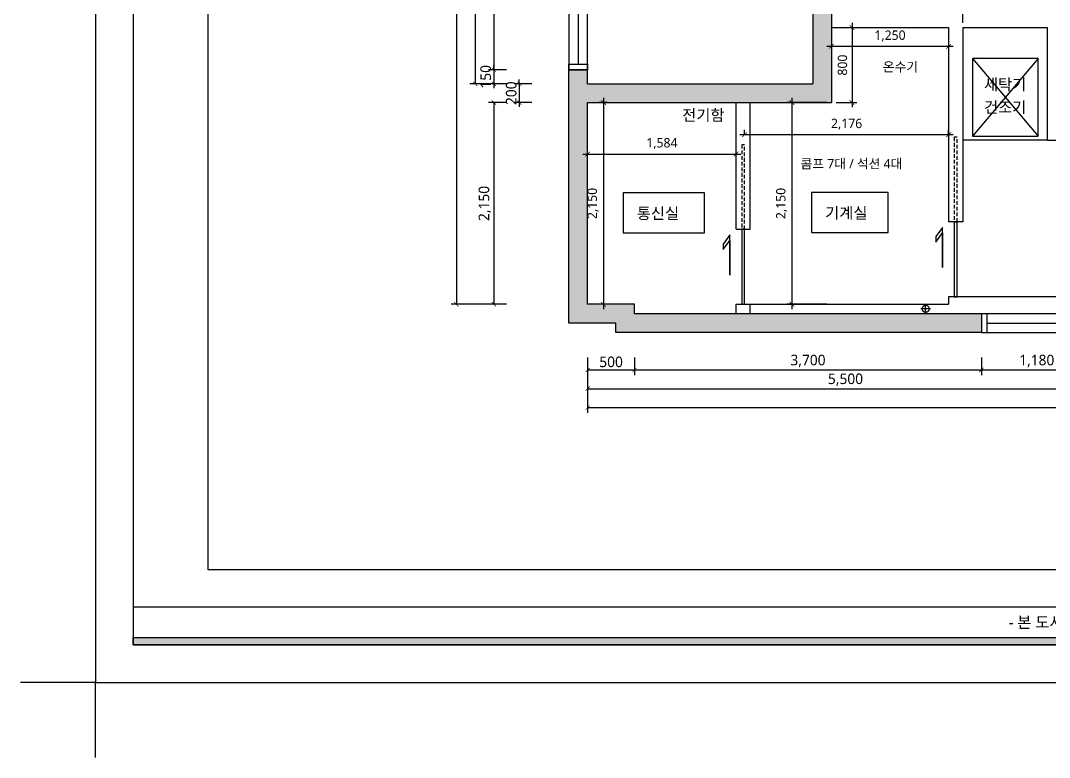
# Model space of a CAD drawing. Header units: metres. Extents: x 11578468 to 47831421, y -58341524 to -14256839.
# Drawn here: x 23738034 to 23749007, y -29080790 to -29072936 of the extents above; entities that cross this region are included whole.
import ezdxf
from ezdxf.enums import TextEntityAlignment as Align

# ---------------------------------------------------------------- set-up
doc = ezdxf.new("R2010")
doc.units = ezdxf.units.M
doc.header["$LTSCALE"] = 50
doc.header["$MEASUREMENT"] = 0
doc.linetypes.add('DH-HID2', pattern=[1.2, 0.8, -0.4])
doc.layers.get('0').update_dxf_attribs({"linetype": 'CONTINUOUS'})
doc.layers.get('DEFPOINTS').update_dxf_attribs({"linetype": 'CONTINUOUS'})
for name, color, linetype in [('03-TEXT', 3, 'CONTINUOUS'), ('3.기호.계단선', 30, 'CONTINUOUS'), ('CO-DOOR', 8, 'CONTINUOUS'), ('FORM(YOURNAME)-1', 1, 'CONTINUOUS'), ('FORM(YOURNAME)-11', 1, 'CONTINUOUS'), ('TEX', 7, 'CONTINUOUS'), ('wall', 3, 'CONTINUOUS'), ('WIN', 4, 'CONTINUOUS'), ('家具', 251, 'CONTINUOUS')]:
    doc.layers.add(name, color=color, linetype=linetype)
for name, color, linetype, lineweight in [('DIM', 7, 'CONTINUOUS', 15), ('ha', 8, 'CONTINUOUS', 5), ('wall2', 3, 'CONTINUOUS', 25)]:
    doc.layers.add(name, color=color, linetype=linetype, lineweight=lineweight)
doc.styles.add('HY 울릉도 L', font='malgun.ttf')
doc.styles.add('JT1', font='malgun.ttf')
doc.styles.add('N 맑은고딕', font='malgun.ttf')
doc.styles.add('YOURNAME', font='malgun.ttf')
doc.styles.add('맑은 고딕', font='malgun.ttf')
doc.dimstyles.new('JJ IN 45', dxfattribs={"dimscale": 45, "dimtxt": 2.5, "dimasz": 1, "dimexe": 1.25, "dimexo": 1.5, "dimtad": 1, "dimdec": 6, "dimlunit": 6, "dimtxsty": 'N 맑은고딕', "dimblk": 'ARCHTICK', "dimcen": 2.5, "dimclrd": 256, "dimclre": 256, "dimclrt": 256, "dimadec": 0, "dimazin": 0, "dimtfac": 1, "dimtdec": 6, "dimtix": 1, "dimtmove": 0, "dimatfit": 3, "dimldrblk": 'ARCHTICK', "dimfxl": 1, "dimarcsym": 0})
doc.dimstyles.new('사본 50', dxfattribs={"dimscale": 50, "dimtxt": 2, "dimasz": 1, "dimexe": 1, "dimexo": 1, "dimgap": 1, "dimtad": 1, "dimdec": 0, "dimrnd": 0.05, "dimdsep": 46, "dimlunit": 6, "dimtxsty": 'HY 울릉도 L', "dimblk": 'ARCHTICK', "dimcen": 2.5, "dimdle": 1, "dimclrd": 133, "dimclre": 133, "dimclrt": 30, "dimadec": 0, "dimazin": 0, "dimtfac": 1, "dimtdec": 0, "dimtix": 1, "dimtmove": 2, "dimatfit": 3, "dimldrblk": 'ARCHTICK', "dimfxl": 1, "dimlwd": -1, "dimlwe": -1, "dimarcsym": 0})

# ---------------------------------------------------------------- blocks, each defined once
blk = doc.blocks.new('*U356')
at = {"layer": 'WIN', "linetype": 'Continuous'}
blk.add_line((60, 100), (1120, 100), dxfattribs=at)
for points in [[(0, 0), (1180, 0), (1180, 200), (0, 200)], [(0, 0), (60, 0), (60, 200), (0, 200)], [(1180, 0), (1120, 0), (1120, 200), (1180, 200)]]:
    blk.add_lwpolyline(points, close=True, dxfattribs=at)
blk = doc.blocks.new('*U1961')
at = {"layer": 'WIN', "linetype": 'Continuous'}
blk.add_line((60, 100), (1740, 100), dxfattribs=at)
for points in [[(0, 0), (1800, 0), (1800, 200), (0, 200)], [(0, 0), (60, 0), (60, 200), (0, 200)], [(1800, 0), (1740, 0), (1740, 200), (1800, 200)]]:
    blk.add_lwpolyline(points, close=True, dxfattribs=at)
blk = doc.blocks.new('_ArchTick')
at = {"color": 0, "linetype": 'ByBlock', "const_width": 0.15}
blk.add_lwpolyline([(-0.5, -0.5), (0.5, 0.5)], dxfattribs=at)
blk = doc.blocks.new('*D366')
at = {"layer": 'DEFPOINTS', "color": 0, "transparency": 16777216}
for p in [(23725352, -29144857), (23725852, -29144857), (23725852, -29145057)]:
    blk.add_point(p, dxfattribs=at)
at = {"layer": 'DIM', "lineweight": -2, "transparency": 16777216}
for p, q in [((23725352, -29144924), (23725352, -29145113)), ((23725852, -29144924), (23725852, -29145113)), ((23725352, -29145057), (23725852, -29145057))]:
    blk.add_line(p, q, dxfattribs=at)
at = {"layer": 'DIM', "lineweight": -2, "transparency": 16777216, "xscale": 45, "yscale": 45, "zscale": 45, "rotation": 180}
blk.add_blockref('_ArchTick', (23725352, -29145057), dxfattribs=at)
at = {"layer": 'DIM', "lineweight": -2, "transparency": 16777216, "xscale": 45, "yscale": 45, "zscale": 45}
blk.add_blockref('_ArchTick', (23725852, -29145057), dxfattribs=at)
at = {"layer": 'DIM', "transparency": 16777216, "insert": (23725602, -29144971), "char_height": 112.5, "attachment_point": 5, "style": 'N 맑은고딕'}
blk.add_mtext('500', dxfattribs=at)
blk = doc.blocks.new('*D367')
at = {"layer": 'DEFPOINTS', "color": 0, "transparency": 16777216}
for p in [(23725852, -29144857), (23729552, -29144857), (23729552, -29145057)]:
    blk.add_point(p, dxfattribs=at)
at = {"layer": 'DIM', "lineweight": -2, "transparency": 16777216}
for p, q in [((23725852, -29144924), (23725852, -29145113)), ((23729552, -29144924), (23729552, -29145113)), ((23725852, -29145057), (23729552, -29145057))]:
    blk.add_line(p, q, dxfattribs=at)
at = {"layer": 'DIM', "lineweight": -2, "transparency": 16777216, "xscale": 45, "yscale": 45, "zscale": 45, "rotation": 180}
blk.add_blockref('_ArchTick', (23725852, -29145057), dxfattribs=at)
at = {"layer": 'DIM', "lineweight": -2, "transparency": 16777216, "xscale": 45, "yscale": 45, "zscale": 45}
blk.add_blockref('_ArchTick', (23729552, -29145057), dxfattribs=at)
at = {"layer": 'DIM', "transparency": 16777216, "insert": (23727702, -29144961), "char_height": 112.5, "attachment_point": 5, "style": 'N 맑은고딕'}
blk.add_mtext('3,700', dxfattribs=at)
blk = doc.blocks.new('*D368')
at = {"layer": 'DEFPOINTS', "color": 0, "transparency": 16777216}
for p in [(23729552, -29144857), (23730732, -29144857), (23730732, -29145057)]:
    blk.add_point(p, dxfattribs=at)
at = {"layer": 'DIM', "lineweight": -2, "transparency": 16777216}
for p, q in [((23729552, -29144924), (23729552, -29145113)), ((23730732, -29144924), (23730732, -29145113)), ((23729552, -29145057), (23730732, -29145057))]:
    blk.add_line(p, q, dxfattribs=at)
at = {"layer": 'DIM', "lineweight": -2, "transparency": 16777216, "xscale": 45, "yscale": 45, "zscale": 45, "rotation": 180}
blk.add_blockref('_ArchTick', (23729552, -29145057), dxfattribs=at)
at = {"layer": 'DIM', "lineweight": -2, "transparency": 16777216, "xscale": 45, "yscale": 45, "zscale": 45}
blk.add_blockref('_ArchTick', (23730732, -29145057), dxfattribs=at)
at = {"layer": 'DIM', "transparency": 16777216, "insert": (23730142, -29144961), "char_height": 112.5, "attachment_point": 5, "style": 'N 맑은고딕'}
blk.add_mtext('1,180', dxfattribs=at)
blk = doc.blocks.new('*D380')
at = {"layer": 'DEFPOINTS', "color": 0, "transparency": 16777216}
for p in [(23725352, -29144857), (23730852, -29144857), (23730852, -29145257)]:
    blk.add_point(p, dxfattribs=at)
at = {"layer": 'DIM', "lineweight": -2, "transparency": 16777216}
for p, q in [((23725352, -29144924), (23725352, -29145313)), ((23730852, -29144924), (23730852, -29145313)), ((23725352, -29145257), (23730852, -29145257))]:
    blk.add_line(p, q, dxfattribs=at)
at = {"layer": 'DIM', "lineweight": -2, "transparency": 16777216, "xscale": 45, "yscale": 45, "zscale": 45, "rotation": 180}
blk.add_blockref('_ArchTick', (23725352, -29145257), dxfattribs=at)
at = {"layer": 'DIM', "lineweight": -2, "transparency": 16777216, "xscale": 45, "yscale": 45, "zscale": 45}
blk.add_blockref('_ArchTick', (23730852, -29145257), dxfattribs=at)
at = {"layer": 'DIM', "transparency": 16777216, "insert": (23728102, -29145161), "char_height": 112.5, "attachment_point": 5, "style": 'N 맑은고딕'}
blk.add_mtext('5,500', dxfattribs=at)
blk = doc.blocks.new('*D384')
at = {"layer": 'DEFPOINTS', "color": 0, "transparency": 16777216}
for p in [(23725352, -29144857), (23745702, -29144857), (23745702, -29145457)]:
    blk.add_point(p, dxfattribs=at)
at = {"layer": 'DIM', "lineweight": -2, "transparency": 16777216}
for p, q in [((23725352, -29144924), (23725352, -29145513)), ((23745702, -29144924), (23745702, -29145513)), ((23725352, -29145457), (23745702, -29145457))]:
    blk.add_line(p, q, dxfattribs=at)
at = {"layer": 'DIM', "lineweight": -2, "transparency": 16777216, "xscale": 45, "yscale": 45, "zscale": 45, "rotation": 180}
blk.add_blockref('_ArchTick', (23725352, -29145457), dxfattribs=at)
at = {"layer": 'DIM', "lineweight": -2, "transparency": 16777216, "xscale": 45, "yscale": 45, "zscale": 45}
blk.add_blockref('_ArchTick', (23745702, -29145457), dxfattribs=at)
at = {"layer": 'DIM', "transparency": 16777216, "insert": (23735527, -29145361), "char_height": 112.5, "attachment_point": 5, "style": 'N 맑은고딕'}
blk.add_mtext('20,350', dxfattribs=at)
blk = doc.blocks.new('*D415')
at = {"layer": 'DEFPOINTS', "color": 0, "transparency": 16777216}
for p in [(23724552, -29140057), (23724352, -29141857), (23724552, -29141857)]:
    blk.add_point(p, dxfattribs=at)
at = {"layer": 'DIM', "lineweight": -2, "transparency": 16777216}
for p, q in [((23724485, -29140057), (23724296, -29140057)), ((23724352, -29140057), (23724352, -29141857)), ((23724485, -29141857), (23724296, -29141857))]:
    blk.add_line(p, q, dxfattribs=at)
at = {"layer": 'DIM', "lineweight": -2, "transparency": 16777216, "xscale": 45, "yscale": 45, "zscale": 45}
for p, rotation in [((23724352, -29140057), 90), ((23724352, -29141857), 270)]:
    blk.add_blockref('_ArchTick', p, dxfattribs=dict(at, rotation=rotation))
at = {"layer": 'DIM', "transparency": 16777216, "insert": (23724256, -29140957), "char_height": 112.5, "attachment_point": 5, "rotation": 90, "style": 'N 맑은고딕'}
blk.add_mtext('1,800', dxfattribs=at)
blk = doc.blocks.new('*D416')
at = {"layer": 'DEFPOINTS', "color": 0, "transparency": 16777216}
for p in [(23724552, -29141857), (23724352, -29142007), (23724552, -29142007)]:
    blk.add_point(p, dxfattribs=at)
at = {"layer": 'DIM', "lineweight": -2, "transparency": 16777216}
for p, q in [((23724352, -29141857), (23724352, -29141812)), ((23724485, -29141857), (23724296, -29141857)), ((23724352, -29141857), (23724352, -29142007)), ((23724485, -29142007), (23724296, -29142007)), ((23724352, -29142007), (23724352, -29142052))]:
    blk.add_line(p, q, dxfattribs=at)
at = {"layer": 'DIM', "lineweight": -2, "transparency": 16777216, "xscale": 45, "yscale": 45, "zscale": 45}
for p, rotation in [((23724352, -29141857), 270), ((23724352, -29142007), 90)]:
    blk.add_blockref('_ArchTick', p, dxfattribs=dict(at, rotation=rotation))
at = {"layer": 'DIM', "transparency": 16777216, "insert": (23724265, -29141932), "char_height": 112.5, "attachment_point": 5, "rotation": 90, "style": 'N 맑은고딕'}
blk.add_mtext('150', dxfattribs=at)
blk = doc.blocks.new('*D417')
at = {"layer": 'DEFPOINTS', "color": 0, "transparency": 16777216}
for p in [(23724823, -29142007), (23724623, -29142207), (23724823, -29142207)]:
    blk.add_point(p, dxfattribs=at)
at = {"layer": 'DIM', "lineweight": -2, "transparency": 16777216}
for p, q in [((23724755, -29142007), (23724567, -29142007)), ((23724623, -29142007), (23724623, -29141962)), ((23724623, -29142007), (23724623, -29142207)), ((23724755, -29142207), (23724567, -29142207)), ((23724623, -29142207), (23724623, -29142252))]:
    blk.add_line(p, q, dxfattribs=at)
at = {"layer": 'DIM', "lineweight": -2, "transparency": 16777216, "xscale": 45, "yscale": 45, "zscale": 45}
for p, rotation in [((23724623, -29142007), 270), ((23724623, -29142207), 90)]:
    blk.add_blockref('_ArchTick', p, dxfattribs=dict(at, rotation=rotation))
at = {"layer": 'DIM', "transparency": 16777216, "insert": (23724537, -29142107), "char_height": 112.5, "attachment_point": 5, "rotation": 90, "style": 'N 맑은고딕'}
blk.add_mtext('200', dxfattribs=at)
blk = doc.blocks.new('*D418')
at = {"layer": 'DEFPOINTS', "color": 0, "transparency": 16777216}
for p in [(23724552, -29142207), (23724352, -29144357), (23724552, -29144357)]:
    blk.add_point(p, dxfattribs=at)
at = {"layer": 'DIM', "lineweight": -2, "transparency": 16777216}
for p, q in [((23724485, -29142207), (23724296, -29142207)), ((23724352, -29142207), (23724352, -29144357)), ((23724485, -29144357), (23724296, -29144357))]:
    blk.add_line(p, q, dxfattribs=at)
at = {"layer": 'DIM', "lineweight": -2, "transparency": 16777216, "xscale": 45, "yscale": 45, "zscale": 45}
for p, rotation in [((23724352, -29142207), 90), ((23724352, -29144357), 270)]:
    blk.add_blockref('_ArchTick', p, dxfattribs=dict(at, rotation=rotation))
at = {"layer": 'DIM', "transparency": 16777216, "insert": (23724256, -29143282), "char_height": 112.5, "attachment_point": 5, "rotation": 90, "style": 'N 맑은고딕'}
blk.add_mtext('2,150', dxfattribs=at)
blk = doc.blocks.new('*D421')
at = {"layer": 'DEFPOINTS', "color": 0, "transparency": 16777216}
for p in [(23724548, -29139837), (23724152, -29142007), (23724552, -29142007)]:
    blk.add_point(p, dxfattribs=at)
at = {"layer": 'DIM', "lineweight": -2, "transparency": 16777216}
for p, q in [((23724480, -29139837), (23724096, -29139837)), ((23724152, -29139837), (23724152, -29142007)), ((23724485, -29142007), (23724096, -29142007))]:
    blk.add_line(p, q, dxfattribs=at)
at = {"layer": 'DIM', "lineweight": -2, "transparency": 16777216, "xscale": 45, "yscale": 45, "zscale": 45}
for p, rotation in [((23724152, -29139837), 90), ((23724152, -29142007), 270)]:
    blk.add_blockref('_ArchTick', p, dxfattribs=dict(at, rotation=rotation))
at = {"layer": 'DIM', "transparency": 16777216, "insert": (23724056, -29140922), "char_height": 112.5, "attachment_point": 5, "rotation": 90, "style": 'N 맑은고딕'}
blk.add_mtext('2,170', dxfattribs=at)
blk = doc.blocks.new('*D422')
at = {"layer": 'DEFPOINTS', "color": 0, "transparency": 16777216}
for p in [(23724534, -29133957), (23723952, -29144357), (23724552, -29144357)]:
    blk.add_point(p, dxfattribs=at)
at = {"layer": 'DIM', "lineweight": -2, "transparency": 16777216}
for p, q in [((23724466, -29133957), (23723896, -29133957)), ((23723952, -29133957), (23723952, -29144357)), ((23724485, -29144357), (23723896, -29144357))]:
    blk.add_line(p, q, dxfattribs=at)
at = {"layer": 'DIM', "lineweight": -2, "transparency": 16777216, "xscale": 45, "yscale": 45, "zscale": 45}
for p, rotation in [((23723952, -29133957), 90), ((23723952, -29144357), 270)]:
    blk.add_blockref('_ArchTick', p, dxfattribs=dict(at, rotation=rotation))
at = {"layer": 'DIM', "transparency": 16777216, "insert": (23723856, -29139157), "char_height": 112.5, "attachment_point": 5, "rotation": 90, "style": 'N 맑은고딕'}
blk.add_mtext('10,400', dxfattribs=at)
blk = doc.blocks.new('FORM-ELEVATION')
at = {"layer": 'FORM(YOURNAME)-11'}
h = blk.add_hatch(color=256, dxfattribs=at)
h.dxf.hatch_style = 1
h.paths.add_polyline_path([(-10309, 35708), (71691, 35708), (71691, 35508), (-10309, 35508)])
h.paths.add_polyline_path([(-10309, -21492), (71691, -21492), (71691, -21692), (-10309, -21692)])
at = {"layer": 'DEFPOINTS', "color": 158}
blk.add_line((62481, -20692), (-10309, -20692), dxfattribs=at)
blk.add_lwpolyline([(-10309, -21692), (71691, -21692), (71691, 35708), (-10309, 35708)], close=True, dxfattribs=at)
at = {"layer": 'DEFPOINTS'}
blk.add_lwpolyline([(-8309, 33708), (61071, 33708), (61071, -19692), (-8309, -19692)], close=True, dxfattribs=at)
at = {"layer": 'DEFPOINTS', "color": 1}
blk.add_lwpolyline([(-11309, -24692), (-11309, -22692), (-13309, -22692)], dxfattribs=at)
at = {"layer": 'FORM(YOURNAME)-11', "color": 250}
blk.add_lwpolyline([(-11309, -22692), (72691, -22692), (72691, 36708), (-11309, 36708)], close=True, dxfattribs=at)
at = {"layer": 'FORM(YOURNAME)-11'}
blk.add_lwpolyline([(-10309, -21492), (71691, -21492), (71691, -21692), (-10309, -21692)], close=True, dxfattribs=at)
at = {"layer": 'FORM(YOURNAME)-11', "color": 1, "style": 'YOURNAME'}
blk.add_text("- 본 도서는 어떠한 경우에도 무단으로 도용할 수 없으며 도용시 '지적재산권' 보호에 관한 법률에 의거, 법적 분쟁이 발생합니다.  또한 본 도서에 관한 모든 저작권은 당사에 있습니다. -", height=300, dxfattribs=at).set_placement((28146, -21092), align=Align.MIDDLE_CENTER)
at = {"layer": 'FORM(YOURNAME)-11', "color": 3, "style": 'YOURNAME'}
for tag, height, p in [('1', 451, (71041, -1219)), ('2', 451, (71041, -1863)), ('3', 451, (71041, -3150)), ('4', 451, (71041, -5081)), ('5', 515, (71041, -7398)), ('6', 515, (71041, -9650)), ('7', 515, (71041, -11903)), ('8', 515, (71041, -14155)), ('9', 515, (71041, -16408)), ('10', 515, (66791, -18596)), ('11', 515, (71041, -18660)), ('12', 515, (66791, -20848)), ('13', 515, (71041, -20848))]:
    blk.add_attdef(tag, text='', height=height, dxfattribs=at).set_placement(p, align=Align.MIDDLE_RIGHT)
blk = doc.blocks.new('*D583')
at = {"layer": '3.기호.계단선', "color": 133, "ltscale": 10, "transparency": 16777216}
for p, q in [((23745756, -29074142), (23745756, -29074101)), ((23747932, -29074142), (23747932, -29074101)), ((23745706, -29074151), (23747982, -29074151))]:
    blk.add_line(p, q, dxfattribs=at)
at = {"layer": 'DEFPOINTS', "color": 0, "ltscale": 10, "transparency": 16777216}
for p in [(23745756, -29074192), (23747932, -29074151), (23747932, -29074192)]:
    blk.add_point(p, dxfattribs=at)
at = {"layer": '3.기호.계단선', "color": 133, "ltscale": 10, "transparency": 16777216, "xscale": 50, "yscale": 50, "zscale": 50, "rotation": 180}
blk.add_blockref('_ArchTick', (23745756, -29074151), dxfattribs=at)
at = {"layer": '3.기호.계단선', "color": 133, "ltscale": 10, "transparency": 16777216, "xscale": 50, "yscale": 50, "zscale": 50}
blk.add_blockref('_ArchTick', (23747932, -29074151), dxfattribs=at)
at = {"layer": '3.기호.계단선', "color": 30, "ltscale": 10, "transparency": 16777216, "insert": (23746844, -29074041), "char_height": 100, "attachment_point": 5, "style": 'HY 울릉도 L'}
blk.add_mtext('2,176', dxfattribs=at)
blk = doc.blocks.new('*D584')
at = {"layer": '3.기호.계단선', "color": 133, "ltscale": 10, "transparency": 16777216}
for p, q in [((23746261, -29073760), (23746261, -29076010)), ((23746632, -29073810), (23746211, -29073810)), ((23746632, -29075960), (23746211, -29075960))]:
    blk.add_line(p, q, dxfattribs=at)
at = {"layer": 'DEFPOINTS', "color": 0, "ltscale": 10, "transparency": 16777216}
for p in [(23746682, -29073810), (23746261, -29075960), (23746682, -29075960)]:
    blk.add_point(p, dxfattribs=at)
at = {"layer": '3.기호.계단선', "color": 133, "ltscale": 10, "transparency": 16777216, "xscale": 50, "yscale": 50, "zscale": 50}
for p, rotation in [((23746261, -29073810), 90), ((23746261, -29075960), 270)]:
    blk.add_blockref('_ArchTick', p, dxfattribs=dict(at, rotation=rotation))
at = {"layer": '3.기호.계단선', "color": 30, "ltscale": 10, "transparency": 16777216, "insert": (23746151, -29074885), "char_height": 100, "attachment_point": 5, "rotation": 90, "style": 'HY 울릉도 L'}
blk.add_mtext('2,150', dxfattribs=at)
blk = doc.blocks.new('*D585')
at = {"layer": '3.기호.계단선', "color": 133, "ltscale": 10, "transparency": 16777216}
for p, q in [((23746632, -29073210), (23747982, -29073210)), ((23746682, -29073160), (23746682, -29073160))]:
    blk.add_line(p, q, dxfattribs=at)
at = {"layer": 'DEFPOINTS', "color": 0, "ltscale": 10, "transparency": 16777216}
for p in [(23746682, -29073210), (23747932, -29073210), (23747932, -29073210)]:
    blk.add_point(p, dxfattribs=at)
at = {"layer": '3.기호.계단선', "color": 133, "ltscale": 10, "transparency": 16777216, "xscale": 50, "yscale": 50, "zscale": 50, "rotation": 180}
blk.add_blockref('_ArchTick', (23746682, -29073210), dxfattribs=at)
at = {"layer": '3.기호.계단선', "color": 133, "ltscale": 10, "transparency": 16777216, "xscale": 50, "yscale": 50, "zscale": 50}
blk.add_blockref('_ArchTick', (23747932, -29073210), dxfattribs=at)
at = {"layer": '3.기호.계단선', "color": 30, "ltscale": 10, "transparency": 16777216, "insert": (23747307, -29073100), "char_height": 100, "attachment_point": 5, "style": 'HY 울릉도 L'}
blk.add_mtext('1,250', dxfattribs=at)
blk = doc.blocks.new('*D586')
at = {"layer": '3.기호.계단선', "color": 133, "ltscale": 10, "transparency": 16777216}
for p, q in [((23746732, -29073010), (23746952, -29073010)), ((23746902, -29072960), (23746902, -29073860)), ((23746732, -29073810), (23746952, -29073810))]:
    blk.add_line(p, q, dxfattribs=at)
at = {"layer": 'DEFPOINTS', "color": 0, "ltscale": 10, "transparency": 16777216}
for p in [(23746682, -29073010), (23746682, -29073810), (23746902, -29073810)]:
    blk.add_point(p, dxfattribs=at)
at = {"layer": '3.기호.계단선', "color": 133, "ltscale": 10, "transparency": 16777216, "xscale": 50, "yscale": 50, "zscale": 50}
for p, rotation in [((23746902, -29073010), 90), ((23746902, -29073810), 270)]:
    blk.add_blockref('_ArchTick', p, dxfattribs=dict(at, rotation=rotation))
at = {"layer": '3.기호.계단선', "color": 30, "ltscale": 10, "transparency": 16777216, "insert": (23746800, -29073410), "char_height": 100, "attachment_point": 5, "rotation": 90, "style": 'HY 울릉도 L'}
blk.add_mtext('800', dxfattribs=at)
blk = doc.blocks.new('*D587')
at = {"layer": '3.기호.계단선', "color": 133, "ltscale": 10, "transparency": 16777216}
for p, q in [((23744082, -29074411), (23744082, -29074308)), ((23745666, -29074411), (23745666, -29074308)), ((23744032, -29074358), (23745716, -29074358))]:
    blk.add_line(p, q, dxfattribs=at)
at = {"layer": 'DEFPOINTS', "color": 0, "ltscale": 10, "transparency": 16777216}
for p in [(23745666, -29074358), (23744082, -29074461), (23745666, -29074461)]:
    blk.add_point(p, dxfattribs=at)
at = {"layer": '3.기호.계단선', "color": 133, "ltscale": 10, "transparency": 16777216, "xscale": 50, "yscale": 50, "zscale": 50, "rotation": 180}
blk.add_blockref('_ArchTick', (23744082, -29074358), dxfattribs=at)
at = {"layer": '3.기호.계단선', "color": 133, "ltscale": 10, "transparency": 16777216, "xscale": 50, "yscale": 50, "zscale": 50}
blk.add_blockref('_ArchTick', (23745666, -29074358), dxfattribs=at)
at = {"layer": '3.기호.계단선', "color": 30, "ltscale": 10, "transparency": 16777216, "insert": (23744874, -29074247), "char_height": 100, "attachment_point": 5, "style": 'HY 울릉도 L'}
blk.add_mtext('1,584', dxfattribs=at)
blk = doc.blocks.new('*D588')
at = {"layer": '3.기호.계단선', "color": 133, "ltscale": 10, "transparency": 16777216}
for p, q in [((23744251, -29073760), (23744251, -29076010)), ((23744290, -29073810), (23744201, -29073810)), ((23744282, -29075960), (23744201, -29075960))]:
    blk.add_line(p, q, dxfattribs=at)
at = {"layer": 'DEFPOINTS', "color": 0, "ltscale": 10, "transparency": 16777216}
for p in [(23744340, -29073810), (23744251, -29075960), (23744332, -29075960)]:
    blk.add_point(p, dxfattribs=at)
at = {"layer": '3.기호.계단선', "color": 133, "ltscale": 10, "transparency": 16777216, "xscale": 50, "yscale": 50, "zscale": 50}
for p, rotation in [((23744251, -29073810), 90), ((23744251, -29075960), 270)]:
    blk.add_blockref('_ArchTick', p, dxfattribs=dict(at, rotation=rotation))
at = {"layer": '3.기호.계단선', "color": 30, "ltscale": 10, "transparency": 16777216, "insert": (23744140, -29074885), "char_height": 100, "attachment_point": 5, "rotation": 90, "style": 'HY 울릉도 L'}
blk.add_mtext('2,150', dxfattribs=at)
blk = doc.blocks.new('*D591')
at = {"layer": '3.기호.계단선', "color": 133, "ltscale": 10, "transparency": 16777216}
for p, q in [((23748032, -29072355), (23752109, -29072355)), ((23748082, -29072960), (23748082, -29072305)), ((23752059, -29072860), (23752059, -29072305))]:
    blk.add_line(p, q, dxfattribs=at)
at = {"layer": 'DEFPOINTS', "color": 0, "ltscale": 10, "transparency": 16777216}
for p in [(23752059, -29072355), (23748082, -29073010), (23752059, -29072910)]:
    blk.add_point(p, dxfattribs=at)
at = {"layer": '3.기호.계단선', "color": 133, "ltscale": 10, "transparency": 16777216, "xscale": 50, "yscale": 50, "zscale": 50, "rotation": 180}
blk.add_blockref('_ArchTick', (23748082, -29072355), dxfattribs=at)
at = {"layer": '3.기호.계단선', "color": 133, "ltscale": 10, "transparency": 16777216, "xscale": 50, "yscale": 50, "zscale": 50}
blk.add_blockref('_ArchTick', (23752059, -29072355), dxfattribs=at)
at = {"layer": '3.기호.계단선', "color": 30, "ltscale": 10, "transparency": 16777216, "insert": (23750071, -29072245), "char_height": 100, "attachment_point": 5, "style": 'HY 울릉도 L'}
blk.add_mtext('3,977', dxfattribs=at)
blk = doc.blocks.new('sdagdgds')
at = {"layer": 'ha', "transparency": 33554687}
h = blk.add_hatch(color=256, dxfattribs=at)
h.dxf.hatch_style = 1
h.paths.add_polyline_path([(23725502, -29128457), (23728302, -29128457), (23728302, -29132607), (23728502, -29132607), (23728502, -29128257), (23728302, -29128257), (23725302, -29128257), (23725302, -29132557), (23725502, -29132557)])
h.paths.add_polyline_path([(23728502, -29133657), (23728302, -29133657), (23728302, -29133757), (23725502, -29133757), (23725502, -29133657), (23725302, -29133657), (23725302, -29133757), (23724848.0976572, -29133757), (23724752, -29133757), (23724752, -29136507), (23725152, -29136507), (23725152, -29137657), (23725352, -29137657), (23725352, -29137507), (23727752, -29137507), (23727952, -29137507), (23727952, -29137307), (23725352, -29137307), (23725352, -29136507), (23727052, -29136507), (23727052, -29136707), (23727252, -29136707), (23727252, -29136507), (23727252, -29135757), (23727252, -29135707), (23727052, -29135707), (23727052, -29135757), (23727052, -29136307), (23725352, -29136307), (23724952, -29136307), (23724952, -29133957), (23727052, -29133957), (23727052, -29134507), (23727252, -29134507), (23727252, -29133957), (23728502, -29133957)])
h.paths.add_polyline_path([(23727952, -29138607), (23727752, -29138607), (23727752, -29139637), (23725352, -29139637), (23725352, -29139457), (23725152, -29139457), (23725152, -29140057), (23725352, -29140057), (23725352, -29139837), (23727752, -29139837), (23727752, -29139907), (23727952, -29139907), (23727952, -29139837)])
h.paths.add_polyline_path([(23727952, -29141007), (23727752, -29141007), (23727752, -29142007), (23725352, -29142007), (23725352, -29141857), (23725152, -29141857), (23725152, -29144557), (23725652, -29144557), (23725652, -29144657), (23729552, -29144657), (23729552, -29144457), (23725852, -29144457), (23725852, -29144357), (23725352, -29144357), (23725352, -29142207), (23727952, -29142207)])
h.paths.add_polyline_path([(23731552, -29144307), (23730852, -29144307), (23730852, -29144457), (23730732, -29144457), (23730732, -29144657), (23732052, -29144657), (23732052, -29144457), (23731552, -29144457)])
h.paths.add_polyline_path([(23739502, -29144457), (23736702, -29144457), (23736702, -29144307), (23736002, -29144307), (23736002, -29144457), (23733202, -29144457), (23733202, -29144657), (23739502, -29144657)])
h.paths.add_polyline_path([(23745902, -29143307), (23745702, -29143307), (23745702, -29144457), (23744702, -29144457), (23744702, -29144307), (23744002, -29144307), (23744002, -29144457), (23743102, -29144457), (23743102, -29144657), (23745902, -29144657)])
h.paths.add_polyline_path([(23745902, -29133157), (23745702, -29133157), (23745702, -29139657), (23745902, -29139657)])
h.paths.add_polyline_path([(23745902, -29140857), (23745702, -29140857), (23745702, -29142157), (23745902, -29142157)])
h.paths.add_polyline_path([(23744602, -29136307), (23743902, -29136307), (23743902, -29136657), (23744602, -29136657)])
h.paths.add_polyline_path([(23736702, -29136307), (23736002, -29136307), (23736002, -29136657), (23736702, -29136657)])
h.paths.add_polyline_path([(23731602, -29136307), (23730902, -29136307), (23730902, -29136657), (23731602, -29136657)])
h.paths.add_polyline_path([(23745902, -29130707), (23745702, -29130707), (23745702, -29131957), (23745902, -29131957)])
h.paths.add_polyline_path([(23745902, -29128257), (23743802, -29128257), (23743802, -29128457), (23743802, -29128707), (23744502, -29128707), (23744502, -29128457), (23745702, -29128457), (23745702, -29129607), (23745902, -29129607)])
h.paths.add_polyline_path([(23731602, -29128457), (23731602, -29128257), (23730902, -29128257), (23730902, -29130107), (23731102, -29130107), (23731102, -29128707), (23731602, -29128707)])
h.paths.add_polyline_path([(23736702, -29128257), (23736002, -29128257), (23736002, -29128457), (23736002, -29128707), (23736702, -29128707), (23736702, -29128457)])
at = {"layer": 'wall'}
for p, q in [((23727752, -29141007), (23727752, -29142007)), ((23727952, -29141007), (23727952, -29142207)), ((23725152, -29144557), (23725152, -29141857)), ((23725352, -29141857), (23725152, -29141857)), ((23725352, -29142007), (23725352, -29141857)), ((23725352, -29142007), (23727752, -29142007)), ((23725352, -29144357), (23725352, -29142207)), ((23725352, -29142207), (23727952, -29142207)), ((23725852, -29144357), (23725352, -29144357)), ((23725852, -29144457), (23725852, -29144357)), ((23725652, -29144557), (23725152, -29144557)), ((23725652, -29144657), (23725652, -29144557)), ((23729552, -29144457), (23725852, -29144457)), ((23729552, -29144457), (23729552, -29144657)), ((23729552, -29144657), (23725652, -29144657))]:
    blk.add_line(p, q, dxfattribs=at)
at = {"layer": 'WIN', "linetype": 'Continuous', "rotation": 270}
blk.add_blockref('*U1961', (23725152, -29140057), dxfattribs=at)
at = {"layer": 'WIN', "linetype": 'Continuous'}
blk.add_blockref('*U356', (23729552, -29144657), dxfattribs=at)
at = {"layer": 'DIM'}
for base, p1, p2, picture, middle in [((23723952.0000000298, -29144357.0000000112), (23724533.8698122613, -29133957), (23724552, -29144357), '*D422', (23723856.0081521906, -29139157.0000000112)), ((23724152.0000000298, -29142007.0000000112), (23724547.8764773309, -29139837), (23724552, -29142007), '*D421', (23724056.0081521906, -29140922.0000000112)), ((23724352.0000000298, -29141857.0000000112), (23724552, -29140057), (23724552, -29141857), '*D415', (23724256.0081522018, -29140957.0000000112)), ((23724352, -29142007), (23724552, -29141857), (23724552, -29142007), '*D416', (23724265.446841, -29141932)), ((23724622.8181379, -29142207), (23724822.8181378, -29142007), (23724822.8181378, -29142207), '*D417', (23724536.5706854, -29142107)), ((23724352.0000000298, -29144357.0000000112), (23724552, -29142207), (23724552, -29144357), '*D418', (23724256.0081522018, -29143282.0000000112))]:
    dim = blk.add_linear_dim(base=base, p1=p1, p2=p2, angle=90, dimstyle='JJ IN 45', dxfattribs=at)
    dim.commit()
    dim.dimension.update_dxf_attribs({"geometry": picture, "text_midpoint": middle})
for base, p1, p2, picture, middle in [((23725852, -29145057), (23725352, -29144857), (23725852, -29144857), '*D366', (23725602, -29144970.7525476)), ((23730852, -29145257), (23725352, -29144857), (23730852, -29144857), '*D380', (23728102, -29145161.3138586991)), ((23745702, -29145457), (23725352, -29144857), (23745702, -29144857), '*D384', (23735527, -29145361.3138586991)), ((23729552, -29145057), (23725852, -29144857), (23729552, -29144857), '*D367', (23727702, -29144961.3138586991)), ((23730732, -29145057), (23729552, -29144857), (23730732, -29144857), '*D368', (23730142, -29144961.0081521794))]:
    dim = blk.add_linear_dim(base=base, p1=p1, p2=p2, dimstyle='JJ IN 45', dxfattribs=at)
    dim.commit()
    dim.dimension.update_dxf_attribs({"geometry": picture, "text_midpoint": middle})

msp = doc.modelspace()

# ---------------------------------------------------------------- linework, layer by layer
at = {"ltscale": 30}
for p, q in [((23747687.1, -29076059.9), (23747687.1, -29075954.9)), ((23747739.6, -29076007.4), (23747634.6, -29076007.4))]:
    msp.add_line(p, q, dxfattribs=at)
msp.add_circle((23747687.1, -29076007.4), 37.5, dxfattribs=at)
at = {"layer": 'CO-DOOR'}
msp.add_line((23748982.3, -29074209.9), (23748082.3, -29074209.9), dxfattribs=at)
at = {"layer": 'CO-DOOR', "color": 8, "linetype": 'DH-HID2'}
for points in [[(23748022.3, -29075080), (23748022.3, -29074180), (23747992.3, -29074180), (23747992.3, -29075080)], [(23745756, -29075160), (23745756, -29074260), (23745726, -29074260), (23745726, -29075160)]]:
    msp.add_lwpolyline(points, close=True, dxfattribs=at)
at = {"layer": 'CO-DOOR'}
for points in [[(23748022.3, -29075879.9), (23748022.3, -29075080), (23747992.3, -29075080), (23747992.3, -29075879.9)], [(23745756, -29075959.9), (23745756, -29075160), (23745726, -29075160), (23745726, -29075959.9)]]:
    msp.add_lwpolyline(points, close=True, dxfattribs=at)
at = {"layer": 'CO-DOOR', "color": 1}
for points in [[(23747866.8, -29075569.1), (23747866.8, -29075139.9), (23747794.5, -29075238.5), (23747794.5, -29075296.8), (23747866.8, -29075198.2), (23747866.8, -29075569.1)], [(23745600.5, -29075649.1), (23745600.5, -29075219.9), (23745528.2, -29075318.5), (23745528.2, -29075376.8), (23745600.5, -29075278.2), (23745600.5, -29075649.1)]]:
    msp.add_lwpolyline(points, close=True, dxfattribs=at)
at = {"layer": 'TEX'}
for points in [[(23747287.7, -29074769.2), (23746470.7, -29074769.2), (23746470.7, -29075193.7), (23747287.7, -29075193.7)], [(23745329, -29074772.8), (23744462, -29074772.8), (23744462, -29075197.3), (23745329, -29075197.3)]]:
    msp.add_lwpolyline(points, close=True, dxfattribs=at)
at = {"layer": 'wall2'}
for p, q in [((23746682.3, -29073009.9), (23747932.3, -29073009.9)), ((23747932.3, -29073009.9), (23747932.3, -29075080)), ((23748082.3, -29073009.9), (23748082.3, -29075080)), ((23748082.3, -29073009.9), (23748982.3, -29073009.9)), ((23748982.3, -29073009.9), (23748982.3, -29073609.9)), ((23748982.3, -29073609.9), (23748982.3, -29074209.9)), ((23745666, -29075159.9), (23745666, -29073809.9)), ((23745816, -29075159.9), (23745816, -29073809.9)), ((23748982.3, -29074209.9), (23749082.3, -29074209.9)), ((23748082.3, -29075080), (23747932.3, -29075080)), ((23745666, -29075159.9), (23745816, -29075159.9)), ((23745666, -29076059.9), (23745666, -29075959.9)), ((23745666, -29075959.9), (23745816, -29075959.9)), ((23745816, -29076059.9), (23745816, -29075959.9)), ((23745816, -29075959.9), (23747932.3, -29075959.9)), ((23747932.3, -29075879.9), (23747932.3, -29075959.9)), ((23748082.3, -29075879.9), (23747932.3, -29075879.9)), ((23749432.3, -29075879.9), (23748082.3, -29075879.9))]:
    msp.add_line(p, q, dxfattribs=at)
at = {"layer": '家具'}
for p, q in [((23748887.7, -29073339.3), (23748187.7, -29074169.3)), ((23748187.7, -29073339.3), (23748887.7, -29074169.3))]:
    msp.add_line(p, q, dxfattribs=at)
msp.add_lwpolyline([(23748887.7, -29073339.3), (23748187.7, -29073339.3), (23748187.7, -29074169.3), (23748887.7, -29074169.3)], close=True, dxfattribs=at)

# ---------------------------------------------------------------- block references
at = {"layer": '3.기호.계단선'}
msp.add_blockref('sdagdgds', (18730.3, 68397.1), dxfattribs=at)
at = {"layer": 'FORM(YOURNAME)-1', "xscale": 0.4, "yscale": 0.4, "zscale": 0.4}
msp.add_blockref('FORM-ELEVATION', (23743357.8, -29070912.9), dxfattribs=at)

# ---------------------------------------------------------------- texts
at = {"layer": '03-TEXT', "color": 7, "style": '맑은 고딕'}
for s, p in [('온수기', (23747229.9, -29073378.7)), ('콤프 7대 / 석션 4대', (23746352.9, -29074411.4))]:
    msp.add_text(s, height=100, dxfattribs=at).set_placement(p, align=Align.TOP_LEFT)
at = {"layer": 'TEX', "style": 'JT1'}
for s, p in [('전기함', (23745090.4, -29074003.5)), ('통신실', (23744606.3, -29075050.3)), ('기계실', (23746615.1, -29075046.7))]:
    msp.add_text(s, height=120, dxfattribs=at).set_placement(p)
at = {"layer": '家具', "style": 'JT1'}
for s, p in [('세탁기', (23748309.3, -29073677.3)), ('건조기', (23748309.3, -29073920.1))]:
    msp.add_text(s, height=120, dxfattribs=at).set_placement(p)

# ---------------------------------------------------------------- dimensions: what is measured, and where the dimension line sits
at = {"layer": '3.기호.계단선', "ltscale": 10}
for base, p1, p2, picture, middle in [((23752059.3, -29072355), (23748082.3, -29073009.9), (23752059.3, -29072909.9), '*D591', (23750070.8, -29072244.9)), ((23747932.3, -29073209.9), (23746682.3, -29073209.9), (23747932.3, -29073209.9), '*D585', (23747307.3, -29073099.6)), ((23747932.3, -29074151.2), (23745756, -29074192.5), (23747932.3, -29074192.5), '*D583', (23746844.1, -29074040.9)), ((23745666, -29074357.6), (23744082.3, -29074460.9), (23745666, -29074460.9), '*D587', (23744874.1, -29074247.3))]:
    dim = msp.add_linear_dim(base=base, p1=p1, p2=p2, dimstyle='사본 50', dxfattribs=at)
    dim.commit()
    dim.dimension.update_dxf_attribs({"geometry": picture, "text_midpoint": middle})
for base, p1, p2, picture, middle in [((23746901.9, -29073809.9), (23746682.3, -29073009.9), (23746682.3, -29073809.9), '*D586', (23746800.3, -29073409.9)), ((23744250.7, -29075959.9), (23744340.2, -29073809.9), (23744332.3, -29075959.9), '*D588', (23744140.3, -29074884.9)), ((23746261.5, -29075959.9), (23746682.3, -29073809.9), (23746682.3, -29075959.9), '*D584', (23746151.2, -29074884.9))]:
    dim = msp.add_linear_dim(base=base, p1=p1, p2=p2, angle=90, dimstyle='사본 50', dxfattribs=at)
    dim.commit()
    dim.dimension.update_dxf_attribs({"geometry": picture, "text_midpoint": middle})

doc.saveas('drawing.dxf')
